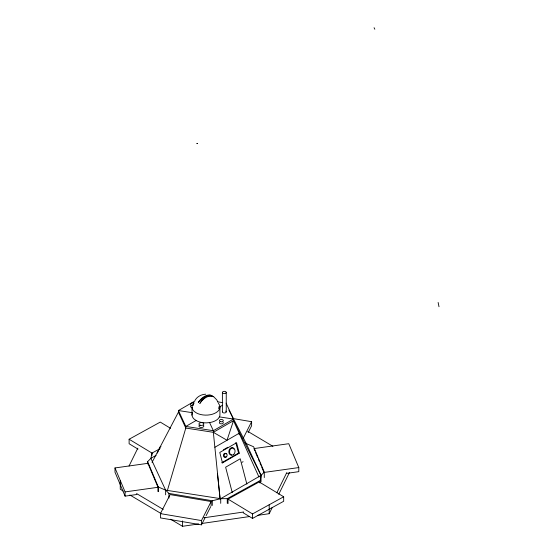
<?xml version="1.0" encoding="UTF-8"?>
<svg xmlns="http://www.w3.org/2000/svg" width="554" height="554" viewBox="0 0 554 554"><rect width="100%" height="100%" fill="white"/><g stroke="black" fill="none" stroke-linecap="round" stroke-linejoin="round"><path stroke-width="0.83" d="M218.678 408.686L218.975 406.726M193.249 405.452L193.678 402.779M160.148 448.595L151.976 453.096L150.882 458.352L147.641 461.634L147.641 463.975M259.951 482.991L261.045 475.394L264.286 472.119L253.628 446.773L246.288 443.595L245.187 442.507M167.343 490.636L185.805 428.055L185.805 426.441L178.423 410.542L194.849 401.054M157.329 453.103L160.175 446.898L160.985 446.434M129.04 466.018L137.821 448.172M276.841 492.776L286.764 472.604M257.305 515.421L269.202 513.69L272.256 507.485M278.752 494.3L289.437 472.576M205.333 517.242L201.469 524.853L160.425 517.907L160.425 513.627L170.092 494.59L211.136 501.543L211.136 505.823M243.241 438.207L251.62 421.698L233.068 418.554M201.469 524.853L201.469 520.573L211.136 501.543M248.192 432.522L251.62 425.77L251.62 421.698M206.109 515.719L210.749 506.585M152.045 462.382L178.423 412.155L178.423 410.542L192.536 412.723L192.321 413.062A13.975 8.068 0 0 0 194.191 419.143L196.538 420.756A13.975 8.068 0 0 0 206.594 422.861L210.188 422.487A13.975 8.068 0 0 0 218.366 418.512L219.613 416.532A13.975 8.068 0 0 0 219.924 414.434L219.924 406.705M194.953 400.397C197.099 396.595 201.358 394.351 205.673 394.185M196.13 420.479L185.805 426.441L213.345 430.7L233.504 419.059L226.129 403.16M219.488 406.996L222.438 405.286M156.11 455.34L150.882 458.352L165.639 490.158L168.942 493.413L212.293 500.761L220.721 498.676L227.265 498.655L259.951 480.657M178.423 412.155L185.805 428.055L213.345 432.321L233.504 420.68L233.504 419.059L219.398 416.878M214.862 447.286L239.183 433.242L239.183 434.655M223.414 449.813L227.791 447.286M239.286 453.193L238.552 453.068L221.759 462.763L222.493 462.888L239.286 453.193L236.565 442.771L219.765 452.466L222.493 462.888M147.641 461.634L158.305 486.98L165.639 490.158L220.721 498.676L261.045 475.394L246.288 443.595L228.892 410.105M137.981 449.107L129.117 443.74L129.117 439.239L160.265 422.086L170.604 428.339M228.033 503.607L228.033 499.106L259.182 481.945L283.676 496.772L283.676 501.273L252.534 518.426L243.164 512.762M228.033 499.106L252.534 513.925L283.676 496.772M203.761 517.81L243.712 512M170.66 519.243L182.515 526.3L198.664 523.952M202.065 523.454L249.66 516.536M136.9 494.487L125.079 496.142L114.997 472.181L114.997 467.943L147.932 463.324L158.015 487.291L158.015 491.53M114.997 467.943L125.079 491.91L158.015 487.291M263.981 472.451L298.8 467.569L298.8 471.662L286.91 473.331M217.777 401.865L222.784 402.64M160.425 513.627L201.469 520.573M209.564 422.557L213.345 430.7L213.345 432.321L227.022 440.264L233.504 420.68L232.805 419.163M247.686 431.303L272.887 446.295M136.561 493.559L163.243 509.438M123.223 491.024L120.26 489.258L120.26 480.45M129.892 494.992L161.02 513.51M129.117 439.239L152.745 453.539M213.719 396.754L216.711 399.829L217.957 402.149M374.075 27.7L374.823 29.244M258.933 476.952L233.504 420.68L261.045 475.394L261.045 481.641M298.8 467.569L288.759 443.706L253.94 448.588L254.944 450.97M255.609 452.563L257.617 457.341M258.289 458.927L259.293 461.316M259.964 462.909L260.969 465.291M261.633 466.884L263.642 471.662M246.876 484.168L240.235 458.781L225.623 467.216L232.264 492.603M235.824 442.646L238.552 453.068M438.131 302.47L439.003 306.743M217.438 473.4L220.104 498.953M213.345 432.321L220.111 498.898M269.202 504.742L269.202 513.69M264.286 472.119L264.286 477.576M252.534 513.925L252.534 518.426M227.265 498.655L227.265 503.337M226.247 392.447A1.932 1.115 0 0 1 223.352 393.409A1.932 1.115 0 0 1 223.352 391.484A1.932 1.115 0 0 1 226.247 392.447L226.247 411.864M222.389 392.447L222.389 411.864M220.721 498.676L220.721 503.357M212.293 500.761L212.293 505.442M192.003 407.432L192.003 415.161M182.515 520.899L182.515 526.3M168.942 493.413L168.942 498.094M165.639 490.158L165.639 494.84M158.305 486.98L158.305 491.661M151.976 453.096L151.976 455.436M125.079 491.91L125.079 496.142M192.411 407.772A2.493 1.44 0 0 1 190.895 405.66M243.074 461.655A2.853 1.648 0 0 1 242.029 462.258M231.745 454.986A3.677 2.715 -80.5 0 1 229.121 450.083A3.677 2.715 -80.5 0 1 233.864 449.065M225.88 453.629A1.981 1.461 -80.5 0 1 226.136 453.982M225.72 456.752A1.981 1.461 -80.5 0 1 223.428 455.547A1.981 1.461 -80.5 0 1 225.561 453.387M225.679 411.075A1.932 1.115 0 0 1 224.813 412.938A1.932 1.115 0 0 1 222.452 411.574M218.345 403.333A13.975 8.068 0 0 1 214.488 413.457A13.975 8.068 0 0 1 196.538 413.021L194.191 411.414A13.975 8.068 0 0 1 193.561 403.354M203.491 425.375A2.445 1.413 0 0 1 201.379 427.494A2.445 1.413 0 0 1 199.26 425.375M223.04 422.148A1.953 1.129 0 0 1 221.351 423.845A1.953 1.129 0 0 1 219.654 422.148M192.411 405.694A2.493 1.44 0 0 1 190.749 403.748A2.493 1.44 0 0 1 194.309 403.056M196.94 143.5L197.543 143.611L196.94 143.5M201.573 400.715L199.8 403.464L201.794 400.867A12.908 8.068 -55.5 0 1 211.67 396.068L213.664 396.726C208.027 394.039 201.725 397.959 198.263 402.412L200.257 399.808A12.908 8.068 -55.5 0 1 210.132 395.009L212.127 395.674C207.93 393.963 204.004 397.682 201.573 400.715M233.83 454.328A3.677 2.715 -80.5 0 0 233.539 448.082A3.677 2.715 -80.5 0 0 229.571 452.085A3.677 2.715 -80.5 0 0 233.83 454.328M226.454 456.877A1.981 1.461 -80.5 0 0 226.302 453.511A1.981 1.461 -80.5 0 0 224.169 455.665A1.981 1.461 -80.5 0 0 226.454 456.877M200.153 425.223A2.445 1.413 0 0 0 203.824 423.997A2.445 1.413 0 0 0 200.153 422.778A2.445 1.413 0 0 0 200.153 425.223M220.374 421.615A1.953 1.129 0 0 0 223.304 420.638A1.953 1.129 0 0 0 220.374 419.655A1.953 1.129 0 0 0 220.374 421.615"/></g></svg>
